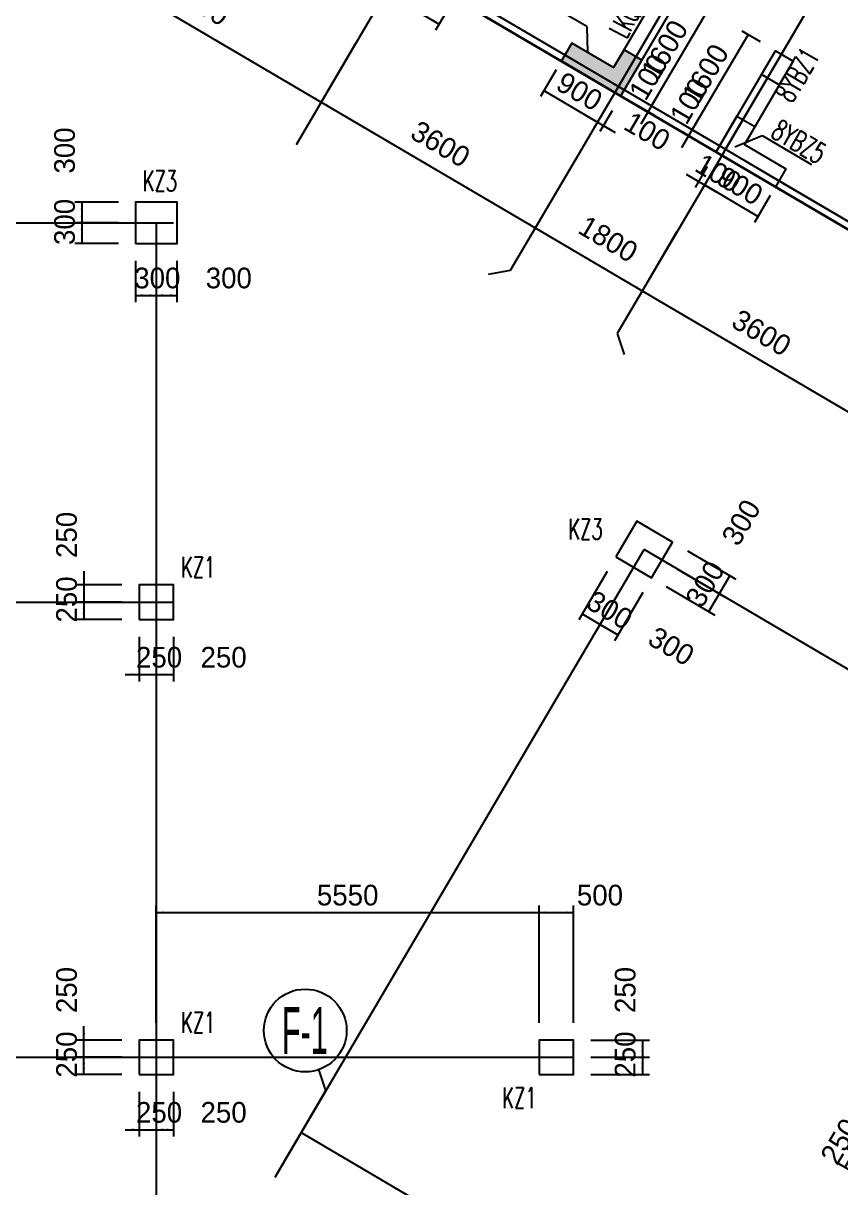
# Model space of a CAD drawing. Extents: x 387171 to 699106, y 11966 to 245688.
# Drawn here: x 596929 to 608782, y 153597 to 170484 of the extents above; entities that cross this region are included whole.
import ezdxf

# ---------------------------------------------------------------- set-up
doc = ezdxf.new("R2010")
doc.units = 0
doc.header["$LTSCALE"] = 100
doc.header["$MEASUREMENT"] = 0
for name, color, linetype in [('AXIS', 3, 'Continuous'), ('b边缘构件', 235, 'Continuous'), ('COLU', 7, 'Continuous'), ('DIM', 3, 'Continuous'), ('DOTE', 253, 'Continuous'), ('L-AXIS', 3, 'Continuous'), ('NUM', 7, 'Continuous'), ('Q-TEXT', 2, 'Continuous'), ('wall-主楼', 2, 'Continuous'), ('Y阴影', 254, 'Continuous'), ('小尺寸', 4, 'Continuous'), ('网格', 253, 'Continuous'), ('边缘构件标注', 1, 'Continuous')]:
    doc.layers.add(name, color=color, linetype=linetype)
doc.styles.add('hztxt', font='hztxt')
doc.styles.get("Standard").update_dxf_attribs({"font": 'standard'})
doc.dimstyles.get("Standard").update_dxf_attribs({"dimtxt": 300, "dimasz": 100, "dimexe": 100, "dimexo": 250, "dimgap": 100, "dimtad": 0, "dimtoh": 1, "dimdec": 0, "dimdsep": 46, "dimcen": 0.09, "dimclrt": 7, "dimadec": 0, "dimazin": 0, "dimtfac": 1, "dimtdec": 4, "dimtofl": 0, "dimtmove": 0, "dimatfit": 3, "dimfxl": 1, "dimtolj": 1, "dimtzin": 0, "dimarcsym": 0})

# ---------------------------------------------------------------- blocks, each defined once
blk = doc.blocks.new('*D1887')
at = {"layer": 'L-AXIS', "color": 0, "linetype": 'ByBlock', "lineweight": -2}
for p, q in [((600707, 153967), (601010, 154483)), ((600959, 154396), (607942, 150291)), ((607689, 149861), (607992, 150377))]:
    blk.add_line(p, q, dxfattribs=at)
for points in [[(600959, 154396), (601054, 154360), (601037, 154331)], [(607942, 150291), (607847, 150327), (607864, 150356)]]:
    blk.add_solid(points, dxfattribs=at)
at = {"layer": 'L-AXIS', "color": 7, "linetype": 'Continuous', "lineweight": -2, "insert": (604628, 152645), "char_height": 300, "width": 775, "attachment_point": 5, "rotation": 329.5454, "style": 'hztxt'}
blk.add_mtext('8100', dxfattribs=at)
blk = doc.blocks.new('_AXISO')
blk.add_circle((0, 0), 0.5)
blk = doc.blocks.new('*D105')
at = {"layer": 'L-AXIS', "color": 0, "linetype": 'ByBlock', "lineweight": -2}
for p, q in [((601748, 170190), (601199, 169256)), ((601250, 169342), (604353, 167518)), ((604852, 168366), (604302, 167431))]:
    blk.add_line(p, q, dxfattribs=at)
for points in [[(601250, 169342), (601344, 169306), (601327, 169277)], [(604353, 167518), (604258, 167554), (604275, 167583)]]:
    blk.add_solid(points, dxfattribs=at)
at = {"layer": 'L-AXIS', "color": 7, "linetype": 'Continuous', "lineweight": -2, "insert": (602979, 168732), "char_height": 300, "width": 775, "attachment_point": 5, "rotation": 329.5454, "style": 'hztxt'}
blk.add_mtext('3600', dxfattribs=at)
blk = doc.blocks.new('*D3789')
at = {"layer": 'L-AXIS', "color": 0, "linetype": 'ByBlock', "lineweight": -2}
for p, q in [((597869, 172471), (597320, 171537)), ((597371, 171623), (601250, 169342)), ((601748, 170190), (601199, 169256))]:
    blk.add_line(p, q, dxfattribs=at)
for points in [[(597371, 171623), (597465, 171587), (597448, 171558)], [(601250, 169342), (601155, 169379), (601172, 169407)]]:
    blk.add_solid(points, dxfattribs=at)
at = {"layer": 'L-AXIS', "color": 7, "linetype": 'Continuous', "lineweight": -2, "insert": (599488, 170784), "char_height": 300, "width": 790, "attachment_point": 5, "rotation": 329.5454, "style": 'hztxt'}
blk.add_mtext('4500', dxfattribs=at)
blk = doc.blocks.new('*D1150')
at = {"layer": 'L-AXIS', "color": 0, "linetype": 'ByBlock', "lineweight": -2}
for p, q in [((606403, 167453), (605854, 166519)), ((605905, 166605), (609008, 164781)), ((609507, 165629), (608957, 164694))]:
    blk.add_line(p, q, dxfattribs=at)
for points in [[(605905, 166605), (605999, 166569), (605982, 166540)], [(609008, 164781), (608913, 164817), (608930, 164846)]]:
    blk.add_solid(points, dxfattribs=at)
at = {"layer": 'L-AXIS', "color": 7, "linetype": 'Continuous', "lineweight": -2, "insert": (607634, 165995), "char_height": 300, "width": 775, "attachment_point": 5, "rotation": 329.5454, "style": 'hztxt'}
blk.add_mtext('3600', dxfattribs=at)
blk = doc.blocks.new('*D1399')
at = {"layer": 'L-AXIS', "color": 0, "linetype": 'ByBlock', "lineweight": -2}
for p, q in [((604852, 168366), (604302, 167431)), ((604353, 167518), (605905, 166605)), ((606403, 167453), (605854, 166519))]:
    blk.add_line(p, q, dxfattribs=at)
for points in [[(604353, 167518), (604448, 167481), (604431, 167453)], [(605905, 166605), (605810, 166642), (605827, 166670)]]:
    blk.add_solid(points, dxfattribs=at)
at = {"layer": 'L-AXIS', "color": 7, "linetype": 'Continuous', "lineweight": -2, "insert": (605411, 167354), "char_height": 300, "width": 690, "attachment_point": 5, "rotation": 329.5454, "style": 'hztxt'}
blk.add_mtext('1800', dxfattribs=at)
blk = doc.blocks.new('*D2148')
at = {"layer": '小尺寸', "color": 0, "linetype": 'ByBlock', "lineweight": -2}
for p, q in [((602329, 171177), (602131, 170841)), ((602182, 170927), (602957, 170471)), ((603054, 170635), (602907, 170385))]:
    blk.add_line(p, q, dxfattribs=at)
for points in [[(602182, 170927), (602276, 170891), (602259, 170862)], [(602957, 170471), (602863, 170507), (602880, 170536)]]:
    blk.add_solid(points, dxfattribs=at)
at = {"layer": '小尺寸', "color": 7, "linetype": 'Continuous', "lineweight": -2, "insert": (602696, 170915), "char_height": 300, "width": 556.67, "attachment_point": 5, "rotation": 329.5454, "style": 'hztxt'}
blk.add_mtext('900', dxfattribs=at)
blk = doc.blocks.new('*D1940')
at = {"layer": '小尺寸', "color": 0, "linetype": 'ByBlock', "lineweight": -2}
for p, q in [((604656, 169809), (604428, 169421)), ((604479, 169507), (605255, 169051)), ((605432, 169353), (605204, 168965))]:
    blk.add_line(p, q, dxfattribs=at)
for points in [[(604479, 169507), (604573, 169471), (604557, 169442)], [(605255, 169051), (605160, 169087), (605177, 169116)]]:
    blk.add_solid(points, dxfattribs=at)
at = {"layer": '小尺寸', "color": 7, "linetype": 'Continuous', "lineweight": -2, "insert": (604993, 169495), "char_height": 300, "width": 556.67, "attachment_point": 5, "rotation": 329.5454, "style": 'hztxt'}
blk.add_mtext('900', dxfattribs=at)
blk = doc.blocks.new('*D4297')
at = {"layer": '小尺寸', "color": 0, "linetype": 'ByBlock', "lineweight": -2}
for p, q in [((605432, 169353), (605204, 168965)), ((605468, 169216), (605290, 168914)), ((605082, 169152), (605513, 168899))]:
    blk.add_line(p, q, dxfattribs=at)
for points in [[(605255, 169051), (605160, 169087), (605177, 169116)], [(605341, 169000), (605435, 168964), (605419, 168935)]]:
    blk.add_solid(points, dxfattribs=at)
at = {"layer": '小尺寸', "color": 7, "linetype": 'Continuous', "lineweight": -2, "insert": (605976, 168917), "char_height": 300, "width": 476.67, "attachment_point": 5, "rotation": 329.5454, "style": 'hztxt'}
blk.add_mtext('100', dxfattribs=at)
blk = doc.blocks.new('*D432')
at = {"layer": '小尺寸', "color": 0, "linetype": 'ByBlock', "lineweight": -2}
for p, q in [((605860, 169391), (606126, 169235)), ((605887, 169027), (606141, 169458)), ((605810, 169305), (606075, 169149))]:
    blk.add_line(p, q, dxfattribs=at)
for points in [[(606039, 169286), (606076, 169380), (606104, 169363)], [(605989, 169199), (605952, 169105), (605924, 169122)]]:
    blk.add_solid(points, dxfattribs=at)
at = {"layer": '小尺寸', "color": 7, "linetype": 'Continuous', "lineweight": -2, "insert": (605995, 169704), "char_height": 300, "width": 476.67, "attachment_point": 5, "rotation": 59.5454, "style": 'hztxt'}
blk.add_mtext('100', dxfattribs=at)
blk = doc.blocks.new('*D679')
at = {"layer": '小尺寸', "color": 0, "linetype": 'ByBlock', "lineweight": -2}
for p, q in [((606671, 170770), (606937, 170614)), ((606039, 169286), (606850, 170665)), ((605860, 169391), (606126, 169235))]:
    blk.add_line(p, q, dxfattribs=at)
for points in [[(606850, 170665), (606814, 170570), (606785, 170587)], [(606039, 169286), (606076, 169380), (606104, 169363)]]:
    blk.add_solid(points, dxfattribs=at)
at = {"layer": '小尺寸', "color": 7, "linetype": 'Continuous', "lineweight": -2, "insert": (606229, 170102), "char_height": 300, "width": 685, "attachment_point": 5, "rotation": 59.5454, "style": 'hztxt'}
blk.add_mtext('1600', dxfattribs=at)
blk = doc.blocks.new('*D2399')
at = {"layer": '小尺寸', "color": 0, "linetype": 'ByBlock', "lineweight": -2}
for p, q in [((606984, 168440), (606756, 168053)), ((607582, 167683), (606806, 168139)), ((607760, 167984), (607531, 167596))]:
    blk.add_line(p, q, dxfattribs=at)
for points in [[(606806, 168139), (606901, 168102), (606884, 168074)], [(607582, 167683), (607487, 167719), (607504, 167748)]]:
    blk.add_solid(points, dxfattribs=at)
at = {"layer": '小尺寸', "color": 7, "linetype": 'Continuous', "lineweight": -2, "insert": (607321, 168126), "char_height": 300, "width": 556.67, "attachment_point": 5, "rotation": 329.5454, "style": 'hztxt'}
blk.add_mtext('900', dxfattribs=at)
blk = doc.blocks.new('*D659')
at = {"layer": '小尺寸', "color": 0, "linetype": 'ByBlock', "lineweight": -2}
for p, q in [((606847, 168405), (606669, 168103)), ((606984, 168440), (606756, 168053)), ((606979, 168037), (606548, 168291))]:
    blk.add_line(p, q, dxfattribs=at)
for points in [[(606720, 168189), (606625, 168226), (606642, 168254)], [(606806, 168139), (606901, 168102), (606884, 168074)]]:
    blk.add_solid(points, dxfattribs=at)
at = {"layer": '小尺寸', "color": 7, "linetype": 'Continuous', "lineweight": -2, "insert": (607007, 168310), "char_height": 300, "width": 476.67, "attachment_point": 5, "rotation": 329.5454, "style": 'hztxt'}
blk.add_mtext('100', dxfattribs=at)
blk = doc.blocks.new('*D907')
at = {"layer": '小尺寸', "color": 0, "linetype": 'ByBlock', "lineweight": -2}
for p, q in [((606478, 168680), (606731, 169111)), ((606758, 168747), (606493, 168903)), ((606809, 168833), (606544, 168989))]:
    blk.add_line(p, q, dxfattribs=at)
for points in [[(606630, 168939), (606666, 169033), (606695, 169016)], [(606579, 168852), (606543, 168758), (606514, 168775)]]:
    blk.add_solid(points, dxfattribs=at)
at = {"layer": '小尺寸', "color": 7, "linetype": 'Continuous', "lineweight": -2, "insert": (606586, 169357), "char_height": 300, "width": 476.67, "attachment_point": 5, "rotation": 59.5454, "style": 'hztxt'}
blk.add_mtext('100', dxfattribs=at)
blk = doc.blocks.new('*D1176')
at = {"layer": '小尺寸', "color": 0, "linetype": 'ByBlock', "lineweight": -2}
for p, q in [((606630, 168939), (607441, 170318)), ((607620, 170213), (607355, 170368)), ((606809, 168833), (606544, 168989))]:
    blk.add_line(p, q, dxfattribs=at)
for points in [[(607441, 170318), (607404, 170223), (607376, 170240)], [(606630, 168939), (606666, 169033), (606695, 169016)]]:
    blk.add_solid(points, dxfattribs=at)
at = {"layer": '小尺寸', "color": 7, "linetype": 'Continuous', "lineweight": -2, "insert": (606820, 169755), "char_height": 300, "width": 685, "attachment_point": 5, "rotation": 59.5454, "style": 'hztxt'}
blk.add_mtext('1600', dxfattribs=at)
blk = doc.blocks.new('*D4241')
at = {"layer": 'DIM', "color": 0, "linetype": 'ByBlock', "lineweight": -2}
for p, q in [((597808, 162538), (597808, 161888)), ((598358, 162338), (597708, 162338)), ((598358, 162088), (597708, 162088))]:
    blk.add_line(p, q, dxfattribs=at)
for points in [[(597808, 162338), (597791, 162438), (597825, 162438)], [(597808, 162088), (597825, 161988), (597791, 161988)]]:
    blk.add_solid(points, dxfattribs=at)
at = {"layer": 'DIM', "color": 7, "linetype": 'Continuous', "lineweight": -2, "insert": (597558, 163064), "char_height": 300, "width": 566.67, "attachment_point": 5, "rotation": 90, "style": 'hztxt'}
blk.add_mtext('250', dxfattribs=at)
blk = doc.blocks.new('*D73')
at = {"layer": 'DIM', "color": 0, "linetype": 'ByBlock', "lineweight": -2}
for p, q in [((598358, 162088), (597708, 162088)), ((597808, 162088), (597808, 161838)), ((598358, 161838), (597708, 161838))]:
    blk.add_line(p, q, dxfattribs=at)
for points in [[(597808, 162088), (597825, 161988), (597791, 161988)], [(597808, 161838), (597791, 161938), (597825, 161938)]]:
    blk.add_solid(points, dxfattribs=at)
at = {"layer": 'DIM', "color": 7, "linetype": 'Continuous', "lineweight": -2, "insert": (597558, 162128), "char_height": 300, "width": 566.67, "attachment_point": 5, "rotation": 90, "style": 'hztxt'}
blk.add_mtext('250', dxfattribs=at)
blk = doc.blocks.new('*D2576')
at = {"layer": 'DIM', "color": 0, "linetype": 'ByBlock', "lineweight": -2}
for p, q in [((598608, 161588), (598608, 160938)), ((598858, 161588), (598858, 160938)), ((598408, 161038), (599058, 161038))]:
    blk.add_line(p, q, dxfattribs=at)
for points in [[(598608, 161038), (598508, 161021), (598508, 161055)], [(598858, 161038), (598958, 161055), (598958, 161021)]]:
    blk.add_solid(points, dxfattribs=at)
at = {"layer": 'DIM', "color": 7, "linetype": 'Continuous', "lineweight": -2, "insert": (598898, 161288), "char_height": 300, "width": 566.67, "attachment_point": 5, "style": 'hztxt'}
blk.add_mtext('250', dxfattribs=at)
blk = doc.blocks.new('*D2506')
at = {"layer": 'DIM', "color": 0, "linetype": 'ByBlock', "lineweight": -2}
for p, q in [((598858, 161588), (598858, 160938)), ((599108, 161588), (599108, 160938)), ((598858, 161038), (599108, 161038))]:
    blk.add_line(p, q, dxfattribs=at)
for points in [[(598858, 161038), (598958, 161055), (598958, 161021)], [(599108, 161038), (599008, 161021), (599008, 161055)]]:
    blk.add_solid(points, dxfattribs=at)
at = {"layer": 'DIM', "color": 7, "linetype": 'Continuous', "lineweight": -2, "insert": (599834, 161288), "char_height": 300, "width": 566.67, "attachment_point": 5, "style": 'hztxt'}
blk.add_mtext('250', dxfattribs=at)
blk = doc.blocks.new('*D1888')
at = {"layer": 'DIM', "color": 0, "linetype": 'ByBlock', "lineweight": -2}
for p, q in [((604408, 155988), (604408, 157688)), ((604408, 157588), (604908, 157588)), ((604908, 155988), (604908, 157688))]:
    blk.add_line(p, q, dxfattribs=at)
for points in [[(604408, 157588), (604508, 157604), (604508, 157571)], [(604908, 157588), (604808, 157571), (604808, 157604)]]:
    blk.add_solid(points, dxfattribs=at)
at = {"layer": 'DIM', "color": 7, "linetype": 'Continuous', "lineweight": -2, "insert": (605291, 157838), "char_height": 300, "width": 566.67, "attachment_point": 5, "style": 'hztxt'}
blk.add_mtext('500', dxfattribs=at)
blk = doc.blocks.new('*D2138')
at = {"layer": 'DIM', "color": 0, "linetype": 'ByBlock', "lineweight": -2}
for p, q in [((605158, 155738), (606008, 155738)), ((605908, 155738), (605908, 155488)), ((605158, 155488), (606008, 155488))]:
    blk.add_line(p, q, dxfattribs=at)
for points in [[(605908, 155738), (605925, 155638), (605891, 155638)], [(605908, 155488), (605891, 155588), (605925, 155588)]]:
    blk.add_solid(points, dxfattribs=at)
at = {"layer": 'DIM', "color": 7, "linetype": 'Continuous', "lineweight": -2, "insert": (605658, 156464), "char_height": 300, "width": 566.67, "attachment_point": 5, "rotation": 90, "style": 'hztxt'}
blk.add_mtext('250', dxfattribs=at)
blk = doc.blocks.new('*D3051')
at = {"layer": 'DIM', "color": 0, "linetype": 'ByBlock', "lineweight": -2}
for p, q in [((598608, 154988), (598608, 154338)), ((598858, 154988), (598858, 154338)), ((598408, 154438), (599058, 154438))]:
    blk.add_line(p, q, dxfattribs=at)
for points in [[(598608, 154438), (598508, 154421), (598508, 154455)], [(598858, 154438), (598958, 154455), (598958, 154421)]]:
    blk.add_solid(points, dxfattribs=at)
at = {"layer": 'DIM', "color": 7, "linetype": 'Continuous', "lineweight": -2, "insert": (598898, 154688), "char_height": 300, "width": 566.67, "attachment_point": 5, "style": 'hztxt'}
blk.add_mtext('250', dxfattribs=at)
blk = doc.blocks.new('*D3278')
at = {"layer": 'DIM', "color": 0, "linetype": 'ByBlock', "lineweight": -2}
for p, q in [((598858, 154988), (598858, 154338)), ((599108, 154988), (599108, 154338)), ((598858, 154438), (599108, 154438))]:
    blk.add_line(p, q, dxfattribs=at)
for points in [[(598858, 154438), (598958, 154455), (598958, 154421)], [(599108, 154438), (599008, 154421), (599008, 154455)]]:
    blk.add_solid(points, dxfattribs=at)
at = {"layer": 'DIM', "color": 7, "linetype": 'Continuous', "lineweight": -2, "insert": (599834, 154688), "char_height": 300, "width": 566.67, "attachment_point": 5, "style": 'hztxt'}
blk.add_mtext('250', dxfattribs=at)
blk = doc.blocks.new('*D1558')
at = {"layer": 'DIM', "color": 0, "linetype": 'ByBlock', "lineweight": -2}
for p, q in [((598358, 155488), (597708, 155488)), ((597808, 155238), (597808, 155488)), ((598358, 155238), (597708, 155238))]:
    blk.add_line(p, q, dxfattribs=at)
for points in [[(597808, 155488), (597825, 155388), (597791, 155388)], [(597808, 155238), (597791, 155338), (597825, 155338)]]:
    blk.add_solid(points, dxfattribs=at)
at = {"layer": 'DIM', "color": 7, "linetype": 'Continuous', "lineweight": -2, "insert": (597558, 155528), "char_height": 300, "width": 566.67, "attachment_point": 5, "rotation": 90, "style": 'hztxt'}
blk.add_mtext('250', dxfattribs=at)
blk = doc.blocks.new('*D1832')
at = {"layer": 'DIM', "color": 0, "linetype": 'ByBlock', "lineweight": -2}
for p, q in [((597808, 155288), (597808, 155938)), ((598358, 155738), (597708, 155738)), ((598358, 155488), (597708, 155488))]:
    blk.add_line(p, q, dxfattribs=at)
for points in [[(597808, 155738), (597791, 155838), (597825, 155838)], [(597808, 155488), (597825, 155388), (597791, 155388)]]:
    blk.add_solid(points, dxfattribs=at)
at = {"layer": 'DIM', "color": 7, "linetype": 'Continuous', "lineweight": -2, "insert": (597558, 156464), "char_height": 300, "width": 566.67, "attachment_point": 5, "rotation": 90, "style": 'hztxt'}
blk.add_mtext('250', dxfattribs=at)
blk = doc.blocks.new('*D2035')
at = {"layer": 'DIM', "color": 0, "linetype": 'ByBlock', "lineweight": -2}
for p, q in [((608968, 154107), (608841, 153892)), ((609442, 153829), (608881, 154158)), ((609315, 153613), (608755, 153943))]:
    blk.add_line(p, q, dxfattribs=at)
for points in [[(608968, 154107), (608931, 154013), (608903, 154030)], [(608841, 153892), (608877, 153986), (608906, 153970)]]:
    blk.add_solid(points, dxfattribs=at)
at = {"layer": 'DIM', "color": 7, "linetype": 'Continuous', "lineweight": -2, "insert": (608772, 154269), "char_height": 300, "width": 566.67, "attachment_point": 5, "rotation": 59.5454, "style": 'hztxt'}
blk.add_mtext('250', dxfattribs=at)
blk = doc.blocks.new('*D2901')
at = {"layer": 'DIM', "color": 0, "linetype": 'ByBlock', "lineweight": -2}
for p, q in [((598558, 167038), (598558, 166438)), ((598858, 167038), (598858, 166438)), ((598558, 166538), (598858, 166538))]:
    blk.add_line(p, q, dxfattribs=at)
for points in [[(598558, 166538), (598658, 166555), (598658, 166521)], [(598858, 166538), (598758, 166521), (598758, 166555)]]:
    blk.add_solid(points, dxfattribs=at)
at = {"layer": 'DIM', "color": 7, "linetype": 'Continuous', "lineweight": -2, "insert": (598873, 166788), "char_height": 300, "width": 566.67, "attachment_point": 5, "style": 'hztxt'}
blk.add_mtext('300', dxfattribs=at)
blk = doc.blocks.new('*D1202')
at = {"layer": 'DIM', "color": 0, "linetype": 'ByBlock', "lineweight": -2}
for p, q in [((598858, 167038), (598858, 166438)), ((599158, 167038), (599158, 166438)), ((598858, 166538), (599158, 166538))]:
    blk.add_line(p, q, dxfattribs=at)
for points in [[(598858, 166538), (598958, 166555), (598958, 166521)], [(599158, 166538), (599058, 166521), (599058, 166555)]]:
    blk.add_solid(points, dxfattribs=at)
at = {"layer": 'DIM', "color": 7, "linetype": 'Continuous', "lineweight": -2, "insert": (599909, 166788), "char_height": 300, "width": 566.67, "attachment_point": 5, "style": 'hztxt'}
blk.add_mtext('300', dxfattribs=at)
blk = doc.blocks.new('*D1456')
at = {"layer": 'DIM', "color": 0, "linetype": 'ByBlock', "lineweight": -2}
for p, q in [((598308, 167888), (597679, 167888)), ((597779, 167888), (597779, 167588)), ((598308, 167588), (597679, 167588))]:
    blk.add_line(p, q, dxfattribs=at)
for points in [[(597779, 167888), (597795, 167788), (597762, 167788)], [(597779, 167588), (597762, 167688), (597795, 167688)]]:
    blk.add_solid(points, dxfattribs=at)
at = {"layer": 'DIM', "color": 7, "linetype": 'Continuous', "lineweight": -2, "insert": (597529, 168639), "char_height": 300, "width": 566.67, "attachment_point": 5, "rotation": 90, "style": 'hztxt'}
blk.add_mtext('300', dxfattribs=at)
blk = doc.blocks.new('*D1714')
at = {"layer": 'DIM', "color": 0, "linetype": 'ByBlock', "lineweight": -2}
for p, q in [((598308, 167588), (597679, 167588)), ((597779, 167588), (597779, 167288)), ((598308, 167288), (597679, 167288))]:
    blk.add_line(p, q, dxfattribs=at)
for points in [[(597779, 167588), (597795, 167488), (597762, 167488)], [(597779, 167288), (597762, 167388), (597795, 167388)]]:
    blk.add_solid(points, dxfattribs=at)
at = {"layer": 'DIM', "color": 7, "linetype": 'Continuous', "lineweight": -2, "insert": (597529, 167603), "char_height": 300, "width": 566.67, "attachment_point": 5, "rotation": 90, "style": 'hztxt'}
blk.add_mtext('300', dxfattribs=at)
blk = doc.blocks.new('*D1961')
at = {"layer": 'DIM', "color": 0, "linetype": 'ByBlock', "lineweight": -2}
for p, q in [((598858, 155988), (598858, 157688)), ((598858, 157588), (604408, 157588)), ((604408, 155988), (604408, 157688))]:
    blk.add_line(p, q, dxfattribs=at)
for points in [[(598858, 157588), (598958, 157604), (598958, 157571)], [(604408, 157588), (604308, 157571), (604308, 157604)]]:
    blk.add_solid(points, dxfattribs=at)
at = {"layer": 'DIM', "color": 7, "linetype": 'Continuous', "lineweight": -2, "insert": (601633, 157838), "char_height": 300, "width": 780, "attachment_point": 5, "style": 'hztxt'}
blk.add_mtext('5550', dxfattribs=at)
blk = doc.blocks.new('*D1913')
at = {"layer": 'DIM', "color": 0, "linetype": 'ByBlock', "lineweight": -2}
for p, q in [((605158, 155488), (606008, 155488)), ((605908, 155488), (605908, 155238)), ((605158, 155238), (606008, 155238))]:
    blk.add_line(p, q, dxfattribs=at)
for points in [[(605908, 155488), (605925, 155388), (605891, 155388)], [(605908, 155238), (605891, 155338), (605925, 155338)]]:
    blk.add_solid(points, dxfattribs=at)
at = {"layer": 'DIM', "color": 7, "linetype": 'Continuous', "lineweight": -2, "insert": (605658, 155528), "char_height": 300, "width": 566.67, "attachment_point": 5, "rotation": 90, "style": 'hztxt'}
blk.add_mtext('250', dxfattribs=at)
blk = doc.blocks.new('*D1339')
at = {"layer": 'DIM', "color": 0, "linetype": 'ByBlock', "lineweight": -2}
for p, q in [((605394, 162531), (604983, 161832)), ((605653, 162379), (605242, 161680)), ((605034, 161918), (605292, 161766))]:
    blk.add_line(p, q, dxfattribs=at)
for points in [[(605034, 161918), (605128, 161882), (605111, 161853)], [(605292, 161766), (605198, 161802), (605215, 161831)]]:
    blk.add_solid(points, dxfattribs=at)
at = {"layer": 'DIM', "color": 7, "linetype": 'Continuous', "lineweight": -2, "insert": (605432, 161974), "char_height": 300, "width": 566.67, "attachment_point": 5, "rotation": 329.5454, "style": 'hztxt'}
blk.add_mtext('300', dxfattribs=at)
blk = doc.blocks.new('*D4277')
at = {"layer": 'DIM', "color": 0, "linetype": 'ByBlock', "lineweight": -2}
for p, q in [((605653, 162379), (605242, 161680)), ((605911, 162227), (605500, 161528)), ((605292, 161766), (605551, 161614))]:
    blk.add_line(p, q, dxfattribs=at)
for points in [[(605292, 161766), (605387, 161730), (605370, 161701)], [(605551, 161614), (605456, 161650), (605473, 161679)]]:
    blk.add_solid(points, dxfattribs=at)
at = {"layer": 'DIM', "color": 7, "linetype": 'Continuous', "lineweight": -2, "insert": (606325, 161449), "char_height": 300, "width": 566.67, "attachment_point": 5, "rotation": 329.5454, "style": 'hztxt'}
blk.add_mtext('300', dxfattribs=at)
blk = doc.blocks.new('*D1320')
at = {"layer": 'DIM', "color": 0, "linetype": 'ByBlock', "lineweight": -2}
for p, q in [((606406, 162574), (607108, 162161)), ((606253, 162315), (606956, 161902)), ((606870, 161953), (607022, 162212))]:
    blk.add_line(p, q, dxfattribs=at)
for points in [[(607022, 162212), (606985, 162117), (606957, 162134)], [(606870, 161953), (606906, 162048), (606935, 162031)]]:
    blk.add_solid(points, dxfattribs=at)
at = {"layer": 'DIM', "color": 7, "linetype": 'Continuous', "lineweight": -2, "insert": (606814, 162352), "char_height": 300, "width": 566.67, "attachment_point": 5, "rotation": 59.5454, "style": 'hztxt'}
blk.add_mtext('300', dxfattribs=at)
blk = doc.blocks.new('*D130')
at = {"layer": 'DIM', "color": 0, "linetype": 'ByBlock', "lineweight": -2}
for p, q in [((606558, 162833), (607260, 162420)), ((606406, 162574), (607108, 162161)), ((607022, 162212), (607174, 162470))]:
    blk.add_line(p, q, dxfattribs=at)
for points in [[(607174, 162470), (607138, 162376), (607109, 162393)], [(607022, 162212), (607058, 162306), (607087, 162290)]]:
    blk.add_solid(points, dxfattribs=at)
at = {"layer": 'DIM', "color": 7, "linetype": 'Continuous', "lineweight": -2, "insert": (607339, 163245), "char_height": 300, "width": 566.67, "attachment_point": 5, "rotation": 59.5454, "style": 'hztxt'}
blk.add_mtext('300', dxfattribs=at)

msp = doc.modelspace()

# ---------------------------------------------------------------- hatches: boundary and pattern name
at = {"layer": 'Y阴影'}
msp.add_hatch(color=256, dxfattribs=at).paths.add_polyline_path([(604884.3, 170196.9), (604732.2, 169938.3), (605594.3, 169431.4), (605898.4, 169948.6), (605639.8, 170100.7), (605487.7, 169842.1)], flags=0)
h = msp.add_hatch(dxfattribs=at)
h.set_pattern_fill('ANSI31', color=256, scale=25, angle=-30.45463, style=0)
h.set_pattern_definition([])
h.paths.add_polyline_path([(608093.8, 169933.8), (607891, 169589), (607632.4, 169741.1), (607835.2, 170085.9)], flags=0)
h = msp.add_hatch(dxfattribs=at)
h.set_pattern_fill('ANSI31', color=256, scale=25, angle=-30.45463, style=0)
h.set_pattern_definition([])
h.paths.add_polyline_path([(607987.6, 168372.2), (607835.5, 168113.6), (606973.5, 168620.4), (607277.6, 169137.6), (607536.2, 168985.6), (607384.2, 168727)], flags=0)

# ---------------------------------------------------------------- linework, layer by layer
at = {"color": 6, "lineweight": 30}
msp.add_lwpolyline([(589042.9, 179163.3), (589955.6, 180714.7), (603230.5, 172909.4), (602318.6, 171357.5), (610248.8, 166694.6), (611161.6, 168246), (624436.4, 160440.7)], dxfattribs=at)
at = {"layer": 'b边缘构件'}
for points in [[(604884.3, 170196.9), (604732.2, 169938.3), (605594.3, 169431.4), (605898.4, 169948.6), (605639.8, 170100.7), (605487.7, 169842.1), (604884.3, 170196.9)], [(608093.8, 169933.8), (607891, 169589), (607632.4, 169741.1), (607835.2, 170085.9), (608093.8, 169933.8)], [(607987.6, 168372.2), (607835.5, 168113.6), (606973.5, 168620.4), (607277.6, 169137.6), (607536.2, 168985.6), (607384.2, 168727), (607987.6, 168372.2)]]:
    msp.add_lwpolyline(points, dxfattribs=at)
at = {"layer": 'COLU'}
for points in [[(598558.1, 167287.9), (599158.1, 167287.9), (599158.1, 167887.9), (598558.1, 167887.9)], [(605520.8, 162746.3), (606038, 162442.2), (606342.1, 162959.4), (605824.9, 163263.5)], [(598608.1, 161837.9), (599108.1, 161837.9), (599108.1, 162337.9), (598608.1, 162337.9)], [(598608.1, 155237.9), (599108.1, 155237.9), (599108.1, 155737.9), (598608.1, 155737.9)], [(604408.1, 155237.9), (604908.1, 155237.9), (604908.1, 155737.9), (604408.1, 155737.9)]]:
    msp.add_lwpolyline(points, close=True, dxfattribs=at)
at = {"layer": 'DOTE'}
for p, q in [((645210.3, 146254), (583882.9, 182313.2)), ((605496.6, 176565.2), (601599.4, 169937.1)), ((608599.9, 174740.5), (604702.7, 168112.4)), ((610151.5, 173828.1), (606254.4, 167200.1)), ((532758.1, 167587.9), (599108.1, 167587.9)), ((598858.1, 167587.9), (598858.1, 144687.9)), ((600579.9, 153751.3), (605931.4, 162852.9)), ((650020.1, 136929.7), (605931.4, 162852.9)), ((538758.1, 162087.9), (599108.1, 162087.9)), ((491029.4, 155487.9), (604908.1, 155487.9))]:
    msp.add_line(p, q, dxfattribs=at)
at = {"layer": 'L-AXIS'}
for p, q in [((601875, 170405.9), (600884.4, 168721.1)), ((604978.3, 168581.2), (603987.7, 166896.4)), ((606530, 167668.8), (605539.4, 165984)), ((603987.7, 166896.4), (603670.8, 166839.7)), ((605539.4, 165984), (605643.9, 165679.5)), ((601316.8, 155004.6), (601212.3, 155309.1)), ((600579.9, 153751.3), (601316.8, 155004.6))]:
    msp.add_line(p, q, dxfattribs=at)
at = {"layer": 'wall-主楼'}
for points in [[(605487.7, 169842.1), (604884.3, 170196.9), (604732.2, 169938.3), (605594.3, 169431.4), (606455.9, 170896.9), (606197.3, 171048.9)], [(607384.2, 168727), (607987.6, 168372.2), (607835.5, 168113.6), (606973.5, 168620.4), (607835.2, 170085.9), (608093.8, 169933.8)]]:
    msp.add_lwpolyline(points, close=True, dxfattribs=at)
at = {"layer": '网格'}
for p, q in [((607921.4, 170035.2), (608681.7, 171328.2)), ((603231.3, 170936.8), (604782.9, 170024.5)), ((605558.7, 169568.3), (606369.7, 170947.5)), ((604782.9, 170024.5), (605558.7, 169568.3)), ((607110.4, 168655.9), (607921.4, 170035.2)), ((605558.7, 169568.3), (607110.4, 168655.9)), ((607110.4, 168655.9), (607886.2, 168199.8)), ((607886.2, 168199.8), (609437.9, 167287.4))]:
    msp.add_line(p, q, dxfattribs=at)
at = {"layer": '边缘构件标注', "color": 200}
for p, q in [((605099.6, 170436.9), (604382.6, 170858.5)), ((605099.6, 170436.9), (605111.5, 170063.3)), ((607247.3, 168691.5), (607642.7, 168855.7)), ((607642.7, 168855.7), (608359.7, 168434.1))]:
    msp.add_line(p, q, dxfattribs=at)

# ---------------------------------------------------------------- block references
at = {"layer": 'AXIS'}
ref = msp.add_blockref('_AXISO', (601017.5, 155876.6), dxfattribs=dict(at, xscale=1199.999999999997, yscale=1200, rotation=359.999645787379))
ref.add_attrib('A', 'F-1', (600678.1, 155537.2), dxfattribs={"height": 678.82, "style": 'hztxt', "width": 0.490566})

# ---------------------------------------------------------------- texts
at = {"layer": 'NUM', "color": 200, "width": 0.7}
for s, p in [('KZ3', (598658.4, 168046.7)), ('KZ3', (604829.8, 162999.2)), ('KZ1', (599214.1, 162444)), ('KZ1', (599214.1, 155844)), ('KZ1', (603872.4, 154749.3))]:
    msp.add_text(s, height=300, dxfattribs=at).set_placement(p)
at = {"layer": 'Q-TEXT', "color": 3, "width": 0.6}
msp.add_text('LKQ4', height=300, rotation=61.98936, dxfattribs=at).set_placement((605677.7, 170248.4))
at = {"layer": '边缘构件标注', "color": 200, "width": 0.7}
for s, rotation, p in [('8YBZ1', 59.54537, (608075.7, 169310.7)), ('8YBZ5', 329.54537, (607749.8, 168843.8))]:
    msp.add_text(s, height=300, rotation=rotation, dxfattribs=at).set_placement(p)

# ---------------------------------------------------------------- dimensions: what is measured, and where the dimension line sits
at = {"layer": 'DIM', "color": 200}
for base, p1, p2, angle, picture, middle in [((597778.6, 167587.9), (598558.1, 167887.9), (598558.1, 167587.9), 90, '*D1456', (597528.6, 168106)), ((597778.6, 167287.9), (598558.1, 167587.9), (598558.1, 167287.9), 90, '*D1714', (597528.6, 167069.9)), ((607173.8, 162470.4), (606190, 162700.8), (606342.1, 162959.4), 239.54537, '*D130', (607068.9, 162785.1)), ((605550.9, 161613.9), (605779.4, 162594.3), (606038, 162442.2), 149.54537, '*D4277', (605865.6, 161718.8)), ((605908.1, 155487.9), (604908.1, 155737.9), (604908.1, 155487.9), 270, '*D2138', (605658.1, 155956)), ((605908.1, 155237.9), (604908.1, 155487.9), (604908.1, 155237.9), 270, '*D1913', (605658.1, 155019.9))]:
    dim = msp.add_linear_dim(base=base, p1=p1, p2=p2, angle=angle, dimstyle='Standard', dxfattribs=at)
    dim.commit()
    dim.dimension.update_dxf_attribs({"geometry": picture, "text_midpoint": middle})
for base, p1, p2, picture, middle in [((598858.1, 166537.9), (598558.1, 167287.9), (598858.1, 167287.9), '*D2901', (598340, 166787.9)), ((599158.1, 166537.9), (598858.1, 167287.9), (599158.1, 167287.9), '*D1202', (599376.1, 166787.9)), ((604408.1, 157587.8), (598858.1, 155737.9), (604408.1, 155737.9), '*D1961', (601633.1, 157837.8)), ((604908.1, 157587.8), (604408.1, 155737.9), (604908.1, 155737.9), '*D1888', (604658.1, 157837.8))]:
    dim = msp.add_linear_dim(base=base, p1=p1, p2=p2, dimstyle='Standard', dxfattribs=at)
    dim.commit()
    dim.dimension.update_dxf_attribs({"geometry": picture, "text_midpoint": middle})
for p1, p2, distance, picture, middle in [((598608.1, 162337.9), (598608.1, 162087.9), -800, '*D4241', (597558.1, 162556)), ((605520.8, 162746.3), (605779.4, 162594.3), -960.9, '*D1339', (604972.4, 162244)), ((606038, 162442.2), (606190, 162700.8), -964.9, '*D1320', (606543.7, 161891.9)), ((598608.1, 162087.9), (598608.1, 161837.9), -800, '*D73', (597558.1, 161619.9)), ((598608.1, 161837.9), (598858.1, 161837.9), -800, '*D2576', (598390, 161287.9)), ((598858.1, 161837.9), (599108.1, 161837.9), -800, '*D2506', (599326.1, 161287.9)), ((598608.1, 155487.9), (598608.1, 155737.9), 800, '*D1832', (597558.1, 155956)), ((598608.1, 155237.9), (598608.1, 155487.9), 800, '*D1558', (597558.1, 155019.9)), ((598608.1, 155237.9), (598858.1, 155237.9), -800, '*D3051', (598390, 154687.9)), ((598858.1, 155237.9), (599108.1, 155237.9), -800, '*D3278', (599326.1, 154687.9)), ((609657.2, 153701.9), (609530.5, 153486.4), -800, '*D2035', (608514.8, 153830.6))]:
    dim = msp.add_aligned_dim(p1=p1, p2=p2, distance=distance, dimstyle='Standard', dxfattribs=at)
    dim.commit()
    dim.dimension.update_dxf_attribs({"geometry": picture, "text_midpoint": middle})
at = {"layer": 'L-AXIS'}
for base, p1, p2, picture, middle in [((601249.7, 169342.3), (597995.9, 172686.7), (601875, 170405.9), '*D3789', (599487.5, 170784.4)), ((604353, 167517.6), (601875, 170405.9), (604978.3, 168581.2), '*D105', (602978.7, 168731.7)), ((605904.7, 166605.3), (604978.3, 168581.2), (606530, 167668.8), '*D1399', (605410.7, 167353.7)), ((609008, 164780.6), (606530, 167668.8), (609633.3, 165844.2), '*D1150', (607633.7, 165994.7)), ((607941.6, 150290.9), (600579.9, 153751.3), (607562.3, 149645.8), '*D1887', (604627.8, 152645.3))]:
    dim = msp.add_linear_dim(base=base, p1=p1, p2=p2, angle=329.54537, dimstyle='Standard', dxfattribs=at)
    dim.commit()
    dim.dimension.update_dxf_attribs({"geometry": picture, "text_midpoint": middle})
at = {"layer": '小尺寸'}
for base, p1, p2, angle, picture, middle in [((602957.5, 170471.1), (602455.4, 171393), (603180.6, 170850.6), 329.54537, '*D2148', (602696.3, 170914.7)), ((606850.3, 170664.9), (605644.9, 169517.6), (606455.9, 170896.9), 59.54537, '*D679', (606229.3, 170102)), ((607440.8, 170317.8), (607024.2, 168706.6), (607835.2, 170085.9), 59.54537, '*D1176', (606819.8, 169754.9)), ((605254.6, 169051), (604782.9, 170024.5), (605558.7, 169568.3), 329.54537, '*D1940', (604993.4, 169494.6)), ((606039.4, 169285.7), (605594.3, 169431.4), (605644.9, 169517.6), 59.54537, '*D432', (605798.5, 169369.3)), ((605340.8, 169000.4), (605558.7, 169568.3), (605594.3, 169431.4), 329.54537, '*D4297', (605641.6, 169113.5)), ((606629.8, 168938.5), (606973.5, 168620.4), (607024.2, 168706.6), 59.54537, '*D907', (606388.9, 169022.2)), ((606720.1, 168189.4), (607110.4, 168655.9), (606973.5, 168620.4), 149.54537, '*D659', (606672.7, 168507.2)), ((606806.3, 168138.7), (607886.2, 168199.8), (607110.4, 168655.9), 149.54537, '*D2399', (607320.9, 168126.1))]:
    dim = msp.add_linear_dim(base=base, p1=p1, p2=p2, angle=angle, dimstyle='Standard', dxfattribs=at)
    dim.commit()
    dim.dimension.update_dxf_attribs({"geometry": picture, "text_midpoint": middle})

doc.saveas('drawing.dxf')
